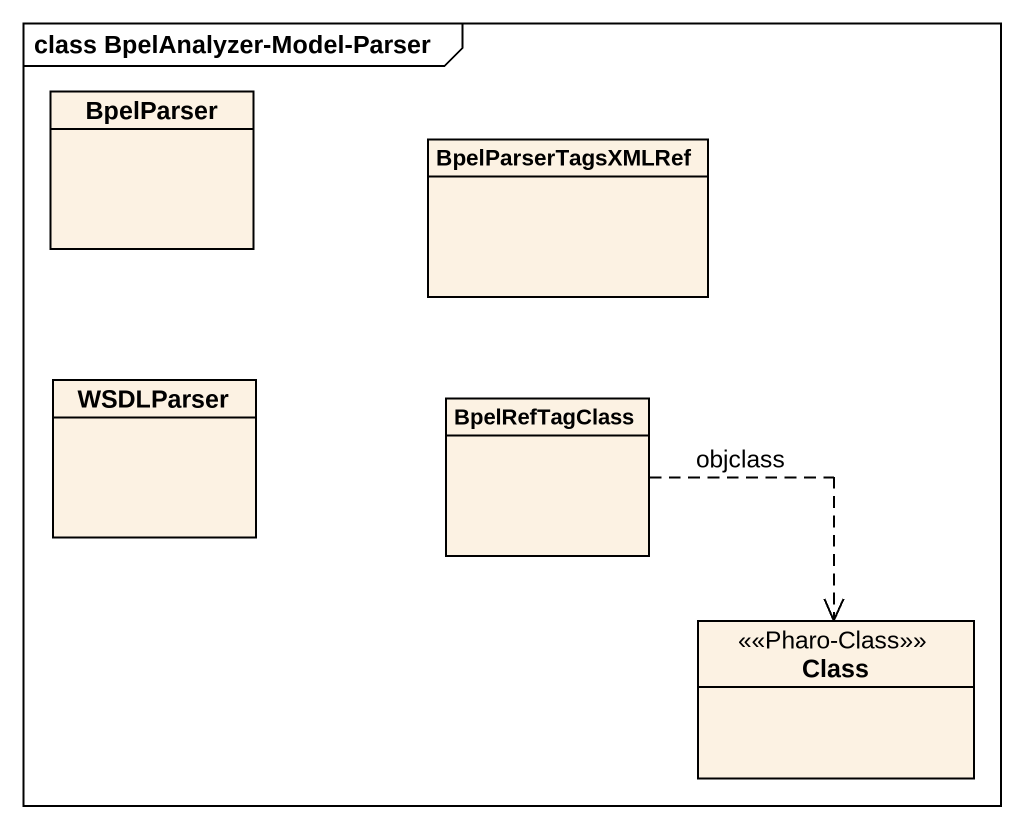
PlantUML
@startuml
mainframe class BpelAnalyzer-Model-Parser
hide circle
hide empty members
class BpelParser
class BpelParserTagsXMLRef
class WSDLParser
class BpelRefTagClass
class "Class" as Class_ <<Pharo-Class>>
BpelRefTagClass ..> Class_ : objclass
@enduml
